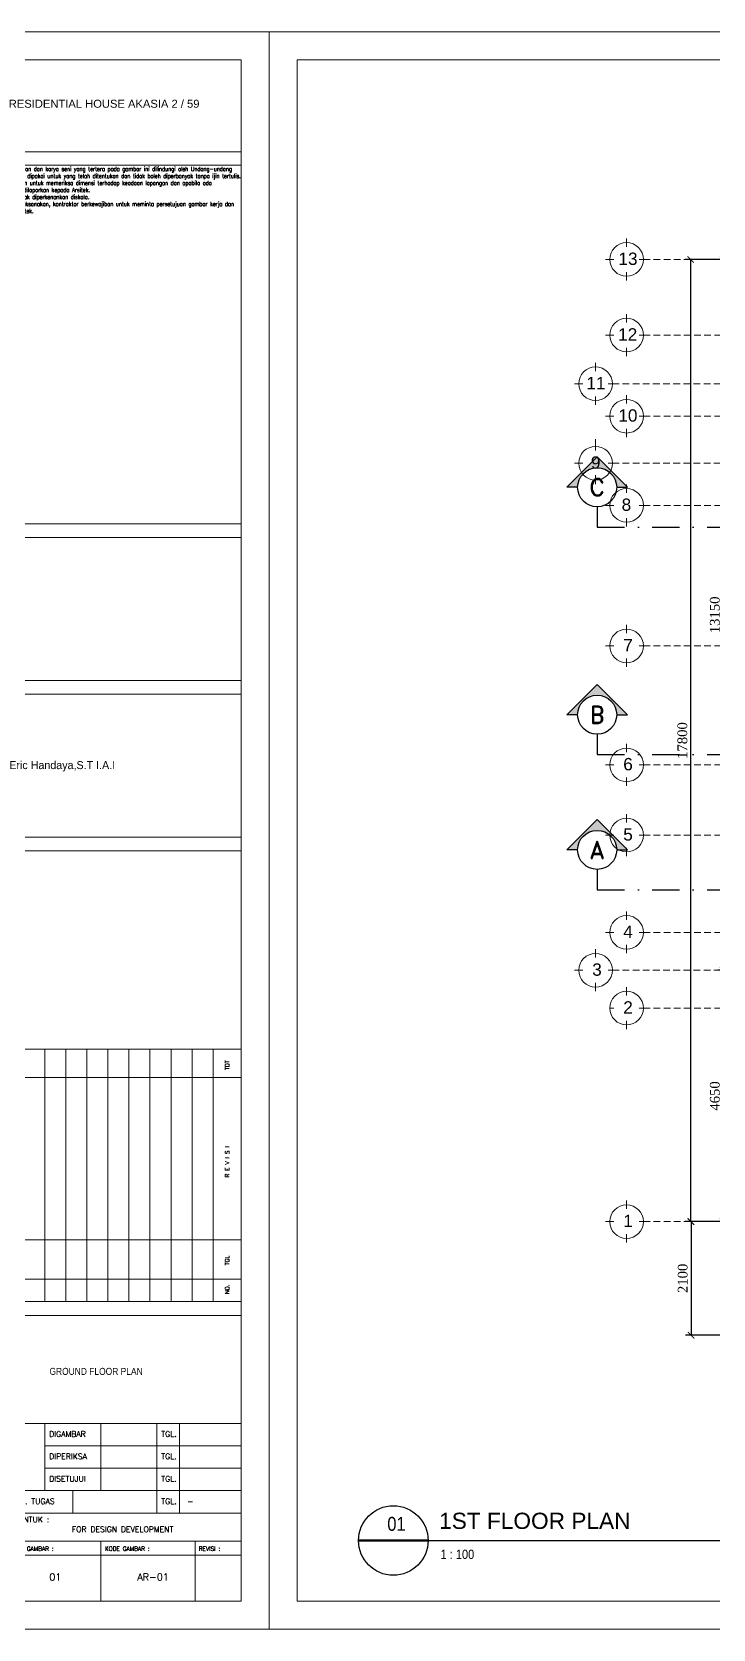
# Model space of a CAD drawing. Header units: millimetres. Extents: x -9564 to 494436, y -140371 to 4257.
# Drawn here: x 28050 to 40646, y -25289 to 4257 of the extents above; entities that cross this region are included whole.
import ezdxf
from ezdxf.enums import TextEntityAlignment as Align

# ---------------------------------------------------------------- set-up
doc = ezdxf.new("R2010")
doc.units = ezdxf.units.MM
doc.header["$MEASUREMENT"] = 0
for name, pattern in [('DASHDOTX2', [50.8, 25.4, -12.7, 0, -12.7]), ('DASHED2', [0.375, 0.25, -0.125]), ('HIDDEN2', [0.1875, 0.125, -0.0625])]:
    doc.linetypes.add(name, pattern=pattern)
doc.layers.get('DEFPOINTS').update_dxf_attribs({"lineweight": 18})
for name, color, linetype, lineweight in [('09-Arsiran', 8, 'Continuous', 5), ('AS', 8, 'HIDDEN2', 5), ('KOP', 7, 'Continuous', 80), ('LEGEND', 1, 'DASHED2', 50), ('XR-KOP A3_MOZART$0$A-TXTKOP', 3, 'Continuous', 5), ('XR-KOP A3_MOZART$0$KOP-A1$0$A-GRSKOP', 1, 'Continuous', 5), ('XR-KOP A3_MOZART$0$KOP-A1$0$A-TXTKOP', 3, 'Continuous', 5)]:
    doc.layers.add(name, color=color, linetype=linetype, lineweight=lineweight)
doc.layers.add('1', color=5, linetype='Continuous')
doc.layers.add('NOT', color=1, linetype='Continuous')
doc.styles.add('NOTEXT1', font='arial.ttf')
doc.styles.add('NOTEXT2', font='arial.ttf')
doc.styles.add('NOTEXT4', font='arial.ttf')
doc.styles.add('ROMAND', font='romand.shx', dxfattribs={"width": 0.7})
doc.styles.get("Standard").update_dxf_attribs({"font": 'arial.ttf'})
doc.styles.add('style2', font='times.ttf', dxfattribs={"height": 0.18})
doc.styles.add('XR-KOP A3_MOZART$0$KOP-A1$0$DIM100', font='SIMPLEX.shx', dxfattribs={"width": 0.8, "height": 250})
doc.styles.add('XR-KOP A3_MOZART$0$KOP-A1$0$ROMANS', font='romans.shx', dxfattribs={"height": 200})
doc.styles.add('XR-KOP A3_MOZART$0$ROMAND', font='romand.shx', dxfattribs={"height": 2, "bigfont": 'bigfont.shx'})
doc.styles.add('XR-KOP A3_MOZART$0$ROMANS', font='romans.shx', dxfattribs={"height": 200})
doc.dimstyles.new('ISO-25', dxfattribs={"dimtxt": 0.18, "dimasz": 0.12, "dimexe": 0.1, "dimexo": 0.1, "dimgap": 0.0625, "dimtad": 1, "dimtoh": 1, "dimdec": 0, "dimlfac": 1000, "dimtxsty": 'style2', "dimblk": 'ARCHTICK', "dimcen": 0.15, "dimclrd": 1, "dimclre": 1, "dimclrt": 4, "dimadec": 0, "dimazin": 0, "dimtfac": 1, "dimtdec": 0, "dimtmove": 0, "dimatfit": 3, "dimldrblk": 'OBLIQUE', "dimfxl": 1, "dimarcsym": 0})

# ---------------------------------------------------------------- blocks, each defined once
blk = doc.blocks.new('hsdh')
at = {"layer": 'XR-KOP A3_MOZART$0$KOP-A1$0$A-GRSKOP', "linetype": 'Continuous', "lineweight": 5}
for p, q in [((140385, 80618), (145017, 80618)), ((140385, 74466), (145017, 74466)), ((140385, 74244), (145017, 74244)), ((140385, 71876), (145017, 71876)), ((140385, 71654), (145017, 71654)), ((140385, 69286), (145017, 69286)), ((140385, 69063), (145017, 69063)), ((140385, 65781), (145017, 65781)), ((140385, 65781), (145017, 65781)), ((141774, 61611), (141774, 65781)), ((142122, 61611), (142122, 65781)), ((142469, 61611), (142469, 65781)), ((142816, 61611), (142816, 65781)), ((143164, 61611), (143164, 65781)), ((143511, 61611), (143511, 65781)), ((143859, 61611), (143859, 65781)), ((144206, 61611), (144206, 65781)), ((144554, 61611), (144554, 65781)), ((140385, 65317), (145017, 65317)), ((140385, 62631), (145017, 62631)), ((140385, 61982), (145017, 61982)), ((140385, 61611), (145017, 61611)), ((140385, 61611), (145017, 61611)), ((140385, 61380), (145017, 61380)), ((140385, 59597), (145017, 59597)), ((141774, 59597), (141774, 58485)), ((142701, 59597), (142701, 58485)), ((143627, 59597), (143627, 58115)), ((143998, 59597), (143998, 58115)), ((141774, 59226), (145017, 59226)), ((141774, 58856), (145017, 58856)), ((140385, 58485), (145017, 58485)), ((142237, 58485), (142237, 58115)), ((140385, 58115), (145017, 58115)), ((140385, 57651), (145017, 57651)), ((142701, 57651), (142701, 56660)), ((144258, 57651), (144258, 56660)), ((140385, 57420), (145017, 57420))]:
    blk.add_line(p, q, dxfattribs=at)
at = {"layer": 'XR-KOP A3_MOZART$0$KOP-A1$0$A-GRSKOP', "color": 0, "linetype": 'Continuous', "lineweight": 5}
blk.add_lwpolyline([(145480, 82601), (107945, 82601), (107945, 56197), (145480, 56197)], close=True, dxfattribs=at)
at = {"layer": 'XR-KOP A3_MOZART$0$KOP-A1$0$A-GRSKOP', "color": 5, "linetype": 'Continuous', "lineweight": 5}
blk.add_lwpolyline([(145017, 82138), (108409, 82138), (108409, 56660), (145017, 56660)], close=True, dxfattribs=at)
at = {"layer": 'XR-KOP A3_MOZART$0$KOP-A1$0$A-GRSKOP', "linetype": 'Continuous', "lineweight": 5}
blk.add_lwpolyline([(145017, 80396), (140385, 80396)], dxfattribs=at)
at = {"layer": 'KOP', "color": 7, "char_height": 132.26, "attachment_point": 1, "style": 'style2'}
for s, insert in [('{\\fArial|b0|i0|c0|p34;RESIDENTIAL HOUSE AKASIA 2 / 59}', (141177, 81480)), ('{\\fBankGothic Lt BT|b0|i0|c0|p34;Eric Handaya,S.T I.A.I}', (141186, 70546))]:
    blk.add_mtext(s, dxfattribs=dict(at, insert=insert))
at = {"layer": 'XR-KOP A3_MOZART$0$A-TXTKOP', "lineweight": 5, "style": 'XR-KOP A3_MOZART$0$ROMANS'}
blk.add_text('-', height=92.6, dxfattribs=at).set_placement((144125, 58258))
at = {"layer": 'XR-KOP A3_MOZART$0$KOP-A1$0$A-TXTKOP', "lineweight": 5, "style": 'XR-KOP A3_MOZART$0$KOP-A1$0$ROMANS'}
for s, height, p in [('TDT', 69.5, (144822, 65440)), ('R E V I S I', 69.49, (144822, 63662)), ('TGL', 69.5, (144822, 62210)), ('NO.', 69.5, (144822, 61732))]:
    blk.add_text(s, height=height, rotation=90, dxfattribs=at).set_placement(p)
for s, height, p in [('DIGAMBAR', 92.6, (141846, 59375)), ('TGL.', 92.6, (143699, 59375)), ('DIPERIKSA', 92.6, (141846, 59004)), ('TGL.', 92.6, (143699, 59004)), ('DISETUJUI', 92.6, (141846, 58634)), ('TGL.', 92.6, (143699, 58634)), ('DISETUJUI PEMB. TUGAS', 92.65, (140443, 58262)), ('TGL.', 92.6, (143699, 58263)), ('DIKELUARKAN UNTUK :', 92.65, (140443, 57961)), ('FOR DESIGN DEVELOPMENT', 92.65, (142221, 57800)), ('NO. GAMBAR :', 69.49, (141267, 57491)), ('KODE GAMBAR :', 69.49, (142767, 57491)), ('REVISI :', 69.5, (144317, 57491))]:
    blk.add_text(s, height=height, dxfattribs=at).set_placement(p)
at = {"layer": 'XR-KOP A3_MOZART$0$KOP-A1$0$A-TXTKOP', "insert": (140473, 80371), "char_height": 69.485, "width": 4456.22, "attachment_point": 1, "style": 'XR-KOP A3_MOZART$0$KOP-A1$0$DIM100'}
blk.add_mtext('Semua denah, rancangan dan karya seni yang tertera pada gambar ini dilindungi oleh Undang-undang Hak Cipta, serta hanya dipakai untuk yang telah ditentukan dan tidak boleh diperbanyak tanpa ijin tertulis.\\PKontraktor berkewajiban untuk memeriksa dimensi terhadap keadaan lapangan dan apabila ada ketidakcocokan harus dilaporkan kepada Arsitek.\\PGambar berdimensi tidak diperkenankan diskala.\\PSebelum pekerjaan dilaksanakan, kontraktor berkewajiban untuk meminta persetujuan gambar kerja dan contoh bahan dari Arsitek.', dxfattribs=at)
blk = doc.blocks.new('as1')
at = {"layer": '09-Arsiran'}
for p, q in [((136.702, 169.017), (136.702, 168.862)), ((136.312, 168.628), (136.468, 168.628)), ((136.935, 168.628), (137.091, 168.628)), ((136.702, 168.394), (136.702, 168.239)), ((136.702, 167.617), (136.702, 167.462)), ((136.312, 167.228), (136.468, 167.228)), ((136.702, 166.994), (136.702, 166.839)), ((136.935, 167.228), (137.091, 167.228)), ((136.128, 166.717), (136.128, 166.562)), ((135.739, 166.328), (135.895, 166.328)), ((136.128, 166.094), (136.128, 165.939)), ((136.362, 166.328), (136.517, 166.328)), ((136.702, 166.117), (136.702, 165.962)), ((136.312, 165.728), (136.468, 165.728)), ((136.702, 165.494), (136.702, 165.339)), ((136.935, 165.728), (137.091, 165.728)), ((136.128, 165.302), (136.128, 165.146)), ((136.128, 165.247), (136.128, 165.092)), ((135.739, 164.858), (135.895, 164.858)), ((136.128, 164.64), (136.128, 164.484)), ((136.128, 164.624), (136.128, 164.469)), ((136.362, 164.858), (136.517, 164.858)), ((136.702, 164.467), (136.702, 164.312)), ((136.312, 164.078), (136.468, 164.078)), ((136.935, 164.078), (137.091, 164.078)), ((136.702, 163.844), (136.702, 163.689)), ((136.702, 161.867), (136.702, 161.712)), ((136.312, 161.478), (136.468, 161.478)), ((136.935, 161.478), (137.091, 161.478)), ((136.702, 161.244), (136.702, 161.089)), ((136.702, 159.667), (136.702, 159.512)), ((136.312, 159.278), (136.468, 159.278)), ((136.935, 159.278), (137.091, 159.278)), ((136.702, 159.044), (136.702, 158.889)), ((136.702, 158.367), (136.702, 158.212)), ((136.312, 157.978), (136.468, 157.978)), ((136.935, 157.978), (137.091, 157.978)), ((136.702, 157.744), (136.702, 157.589)), ((136.702, 156.567), (136.702, 156.412)), ((136.312, 156.178), (136.468, 156.178)), ((136.935, 156.178), (137.091, 156.178)), ((136.128, 155.867), (136.128, 155.712)), ((136.702, 155.951), (136.702, 155.795)), ((135.739, 155.478), (135.895, 155.478)), ((136.362, 155.478), (136.517, 155.478)), ((136.128, 155.244), (136.128, 155.089)), ((136.702, 155.167), (136.702, 155.012)), ((136.39, 154.778), (136.468, 154.778)), ((136.702, 154.544), (136.702, 154.389)), ((136.935, 154.778), (137.091, 154.778)), ((136.702, 151.217), (136.702, 151.062)), ((136.312, 150.828), (136.468, 150.828)), ((136.935, 150.828), (137.091, 150.828)), ((136.702, 150.594), (136.702, 150.439))]:
    blk.add_line(p, q, dxfattribs=at)
for centre in [(136.702, 168.628), (136.702, 167.228), (136.128, 166.328), (136.702, 165.728), (136.128, 164.858), (136.702, 164.078), (136.702, 161.478), (136.702, 159.278), (136.702, 157.978), (136.702, 156.178), (136.128, 155.478), (136.702, 154.778), (136.702, 150.828)]:
    blk.add_circle(centre, 0.311, dxfattribs=at)
at = {"layer": 'AS'}
for p, q in [((137.013, 168.628), (158.579, 168.628)), ((137.013, 167.228), (158.579, 167.228)), ((136.44, 166.328), (158.579, 166.328)), ((137.013, 165.728), (158.579, 165.728)), ((136.44, 164.858), (158.579, 164.858)), ((137.013, 164.078), (158.579, 164.078)), ((137.013, 161.478), (158.579, 161.478)), ((137.013, 159.278), (158.579, 159.278)), ((137.013, 157.978), (158.579, 157.978)), ((137.013, 156.178), (158.579, 156.178)), ((136.44, 155.478), (158.579, 155.478)), ((137.013, 154.778), (158.579, 154.778)), ((137.013, 150.828), (158.579, 150.828))]:
    blk.add_line(p, q, dxfattribs=at)
at = {"layer": '09-Arsiran', "color": 2, "attachment_point": 1}
for s, insert, char_height in [('13', (136.551, 168.755), 0.2281), ('12', (136.545, 167.355), 0.2281), ('11', (135.958, 166.455), 0.2281), ('10', (136.549, 165.855), 0.2281), ('9', (136.042, 164.985), 0.228), ('8', (136.61, 164.205), 0.228), ('7', (136.64, 161.605), 0.228), ('6', (136.64, 159.405), 0.228), ('5', (136.64, 158.105), 0.228), ('4', (136.64, 156.305), 0.228), ('3', (136.066, 155.605), 0.228), ('2', (136.64, 154.905), 0.228), ('1', (136.64, 150.955), 0.228)]:
    blk.add_mtext_dynamic_manual_height_columns(s, width=0.05426, gutter_width=1.14, heights=[0], dxfattribs=dict(at, insert=insert, char_height=char_height))
blk = doc.blocks.new('NOT-28-ADI')
at = {"const_width": 50}
blk.add_lwpolyline([(-750, 0), (750, 0)], dxfattribs=at)
blk.add_circle((0, 0), 750)
at = {"layer": 'NOT'}
blk.add_line((750, 0), (12100, 0), dxfattribs=at)
at = {"color": 5, "style": 'NOTEXT4'}
for tag, p in [('JDL1', (988, 765)), ('JDL2', (988, 250))]:
    blk.add_attdef(tag, p, '', height=350, dxfattribs=at)
at = {"color": 5, "style": 'NOTEXT4', "width": 0.85}
blk.add_attdef('NO', text='', height=300, dxfattribs=at).set_placement((68, 360), align=Align.MIDDLE_CENTER)
at = {"style": 'NOTEXT1', "width": 0.85}
blk.add_attdef('REF.', text='', height=200, dxfattribs=at).set_placement((0, -190), align=Align.TOP_CENTER)
blk.add_attdef('SCALE', (1020, -398), '', height=200, dxfattribs=at)
blk.add_attdef('ROOM', text='', height=200, dxfattribs=at).set_placement((3715, -388), align=Align.RIGHT)
blk = doc.blocks.new('_ArchTick')
at = {"color": 0, "linetype": 'ByBlock', "const_width": 0.15}
blk.add_lwpolyline([(-0.5, -0.5), (0.5, 0.5)], dxfattribs=at)
blk = doc.blocks.new('*D361')
at = {"color": 1, "lineweight": -2, "transparency": 16777216}
for p, q in [((244.635, 232.722), (244.535, 232.722)), ((244.635, 228.072), (244.635, 232.722)), ((244.615, 228.072), (244.535, 228.072))]:
    blk.add_line(p, q, dxfattribs=at)
at = {"layer": 'DEFPOINTS', "color": 0, "transparency": 16777216}
for p in [(244.635, 232.722), (244.735, 232.722), (244.715, 228.072)]:
    blk.add_point(p, dxfattribs=at)
at = {"color": 1, "lineweight": -2, "transparency": 16777216, "xscale": 0.12, "yscale": 0.12, "zscale": 0.12}
for p, rotation in [((244.635, 232.722), 90), ((244.635, 228.072), 270)]:
    blk.add_blockref('_ArchTick', p, dxfattribs=dict(at, rotation=rotation))
at = {"color": 4, "transparency": 16777216, "insert": (244.481, 230.397), "char_height": 0.18, "attachment_point": 5, "rotation": 90, "style": 'style2'}
blk.add_mtext('4650', dxfattribs=at)
blk = doc.blocks.new('_Oblique')
at = {"color": 0, "linetype": 'ByBlock', "lineweight": -2}
blk.add_line((-0.5, -0.5), (0.5, 0.5), dxfattribs=at)
blk = doc.blocks.new('*D375')
at = {"color": 1, "lineweight": -2, "transparency": 16777216}
for p, q in [((245.135, 245.872), (244.535, 245.872)), ((244.635, 245.872), (244.635, 232.722)), ((245.135, 232.722), (244.535, 232.722))]:
    blk.add_line(p, q, dxfattribs=at)
at = {"layer": 'DEFPOINTS', "color": 0, "transparency": 16777216}
for p in [(245.235, 245.872), (244.635, 232.722), (245.235, 232.722)]:
    blk.add_point(p, dxfattribs=at)
at = {"color": 1, "lineweight": -2, "transparency": 16777216, "xscale": 0.12, "yscale": 0.12, "zscale": 0.12}
for p, rotation in [((244.635, 245.872), 90), ((244.635, 232.722), 270)]:
    blk.add_blockref('_ArchTick', p, dxfattribs=dict(at, rotation=rotation))
at = {"color": 4, "transparency": 16777216, "insert": (244.481, 239.297), "char_height": 0.18, "attachment_point": 5, "rotation": 90, "style": 'style2'}
blk.add_mtext('13150', dxfattribs=at)
blk = doc.blocks.new('*D376')
at = {"color": 1, "lineweight": -2, "transparency": 16777216}
for p, q in [((244.535, 245.872), (243.935, 245.872)), ((244.035, 228.072), (244.035, 245.872)), ((244.535, 228.072), (243.935, 228.072))]:
    blk.add_line(p, q, dxfattribs=at)
at = {"layer": 'DEFPOINTS', "color": 0, "transparency": 16777216}
for p in [(244.035, 245.872), (244.635, 245.872), (244.635, 228.072)]:
    blk.add_point(p, dxfattribs=at)
at = {"color": 1, "lineweight": -2, "transparency": 16777216, "xscale": 0.12, "yscale": 0.12, "zscale": 0.12}
for p, rotation in [((244.035, 245.872), 90), ((244.035, 228.072), 270)]:
    blk.add_blockref('_ArchTick', p, dxfattribs=dict(at, rotation=rotation))
at = {"color": 4, "transparency": 16777216, "insert": (243.881, 236.972), "char_height": 0.18, "attachment_point": 5, "rotation": 90, "style": 'style2'}
blk.add_mtext('17800', dxfattribs=at)
blk = doc.blocks.new('*D399')
at = {"color": 1, "lineweight": -2, "transparency": 16777216}
for p, q in [((244.709, 228.072), (243.941, 228.072)), ((244.041, 228.072), (244.041, 225.972)), ((244.709, 225.972), (243.941, 225.972))]:
    blk.add_line(p, q, dxfattribs=at)
at = {"layer": 'DEFPOINTS', "color": 0, "transparency": 16777216}
for p in [(244.809, 228.072), (244.041, 225.972), (244.809, 225.972)]:
    blk.add_point(p, dxfattribs=at)
at = {"color": 1, "lineweight": -2, "transparency": 16777216, "xscale": 0.12, "yscale": 0.12, "zscale": 0.12}
for p, rotation in [((244.041, 228.072), 90), ((244.041, 225.972), 270)]:
    blk.add_blockref('_ArchTick', p, dxfattribs=dict(at, rotation=rotation))
at = {"color": 4, "transparency": 16777216, "insert": (243.887, 227.022), "char_height": 0.18, "attachment_point": 5, "rotation": 90, "style": 'style2'}
blk.add_mtext('2100', dxfattribs=at)
blk = doc.blocks.new('ARAH-4')
blk.add_hatch(color=8).paths.add_polyline_path([(-4.5, 0), (-7, 0), (0, -7), (7, 0), (4.5, 0, -1)])
at = {"color": 9}
for p, q in [((0, -7), (-7, 0)), ((-4.5, 0), (-7, 0)), ((0, -7), (7, 0)), ((4.5, 0), (7, 0))]:
    blk.add_line(p, q, dxfattribs=at)
blk.add_circle((0, 0), 4.5, dxfattribs=at)
at = {"color": 4, "style": 'ROMAND'}
blk.add_attdef('A', text='', height=4, dxfattribs=at).set_placement((0, 0), align=Align.MIDDLE_CENTER)
blk = doc.blocks.new('pot')
at = {"layer": '1', "linetype": 'DASHDOTX2', "ltscale": 0.02}
for points in [[(200.093, 164.296), (200.093, 163.919), (225.016, 163.919), (225.016, 164.296)], [(200.093, 160.089), (200.093, 159.712), (225.016, 159.712), (225.016, 160.089)], [(200.093, 157.589), (200.093, 157.212), (225.016, 157.212), (225.016, 157.589)]]:
    blk.add_lwpolyline(points, dxfattribs=at)
ref = blk.add_blockref('ARAH-4', (200.093, 164.657), dxfattribs=dict(xscale=0.080219464717514, yscale=0.080219464717514, zscale=0.080219464717514, rotation=180))
ref.add_attrib('A', 'C', dxfattribs={"color": 4, "height": 0.321, "style": 'ROMAND'}).set_placement((200.093, 164.657), align=Align.MIDDLE_CENTER)
ref = blk.add_blockref('ARAH-4', (200.093, 160.45), dxfattribs=dict(xscale=0.080219464717514, yscale=0.080219464717514, zscale=0.080219464717514, rotation=180))
ref.add_attrib('A', 'B', dxfattribs={"color": 4, "height": 0.321, "style": 'ROMAND'}).set_placement((200.093, 160.45), align=Align.MIDDLE_CENTER)
ref = blk.add_blockref('ARAH-4', (200.093, 157.95), dxfattribs=dict(xscale=0.080219464717514, yscale=0.080219464717514, zscale=0.080219464717514, rotation=180))
ref.add_attrib('A', 'A', dxfattribs={"color": 4, "height": 0.321, "style": 'ROMAND'}).set_placement((200.093, 157.95), align=Align.MIDDLE_CENTER)
blk = doc.blocks.new('q2rt2q')
for base, p1, p2, picture, middle in [((244.0352, 245.8724), (244.6352, 228.0724), (244.6352, 245.8724), '*D376', (243.8809, 236.9724)), ((244.6352, 232.7224), (245.2352, 245.8724), (245.2352, 232.7224), '*D375', (244.4812, 239.2974)), ((244.6352, 232.7224), (244.7149, 228.0724), (244.7352, 232.7224), '*D361', (244.4812, 230.3974)), ((244.0408, 225.9724), (244.8087, 228.0724), (244.8087, 225.9724), '*D399', (243.8867, 227.0224))]:
    dim = blk.add_linear_dim(base=base, p1=p1, p2=p2, angle=90, dimstyle='ISO-25')
    dim.commit()
    dim.dimension.update_dxf_attribs({"geometry": picture, "text_midpoint": middle})

msp = doc.modelspace()

# ---------------------------------------------------------------- block references
at = {"xscale": 999.9998119083025, "yscale": 999.9998119083025, "zscale": 999.9998119083025}
for name, p in [('pot', (-161590.3185, -168824.0698)), ('q2rt2q', (-203801.8411, -245824.0554)), ('as1', (-97654.8916, -168579.6489))]:
    msp.add_blockref(name, p, dxfattribs=at)
at = {"layer": 'LEGEND', "xscale": 1.118963964633539, "yscale": 1.118963964633539, "zscale": 1.118963964633539}
for p in [(-130350.9292, -88170.8627), (-88350.9371, -88170.8627)]:
    msp.add_blockref('hsdh', p, dxfattribs=at)
at = {"layer": 'NOT'}
ref = msp.add_blockref('NOT-28-ADI', (34733.2779, -23650.8295), dxfattribs=dict(at, xscale=0.8571426960544481, yscale=0.8571426960544481, zscale=0.8571426960544481))
ref.add_attrib('NO', '01', dxfattribs={"layer": '0', "color": 5, "height": 257.14281, "style": 'NOTEXT2', "width": 0.85}).set_placement((34791.5903, -23342.5665), align=Align.MIDDLE_CENTER)
ref.add_attrib('JDL2', '1ST FLOOR PLAN', (35579.888, -23436.5073), dxfattribs={"layer": '0', "color": 5, "height": 299.999944, "style": 'NOTEXT2'})
ref.add_attrib('SCALE', '1 : 100', (35607.1685, -23991.9065), dxfattribs={"layer": '0', "height": 171.42854, "style": 'NOTEXT1', "width": 0.85})

# ---------------------------------------------------------------- texts
at = {"layer": 'XR-KOP A3_MOZART$0$A-TXTKOP', "char_height": 129.5859, "attachment_point": 1, "style": 'XR-KOP A3_MOZART$0$ROMAND'}
for s, insert in [('\\pxt15;{\\fCentury Gothic|b0|i0|c0|p34;\\W0.9;GROUND FLOOR PLAN }', (28373.7175, -20456.9574)), ('01', (28371.711, -24263.0792)), ('AR-01', (29998.9081, -24263.0792))]:
    msp.add_mtext_dynamic_manual_height_columns(s, width=334351.172439, gutter_width=75530.0676, heights=[0], dxfattribs=dict(at, insert=insert))

doc.saveas('drawing.dxf')
